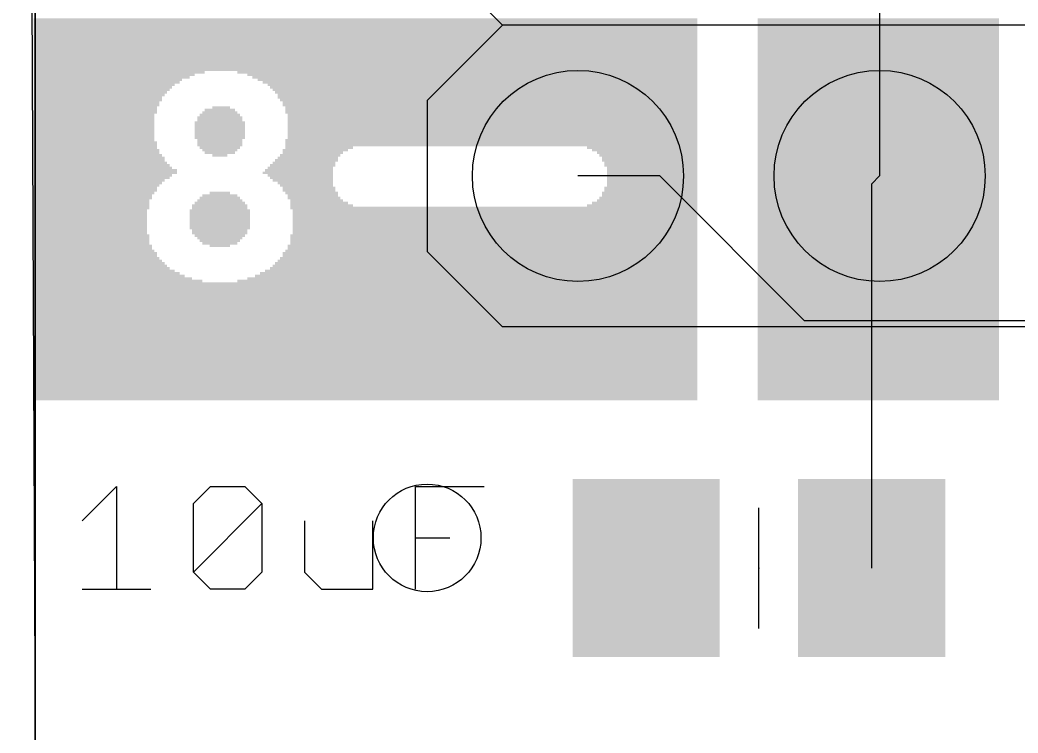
# Model space of a CAD drawing. Extents: x -40.8 to 40.8, y -42.1 to 43.9.
# Drawn here: x -40.77 to -32.36, y -13.58 to -7.58 of the extents above; entities that cross this region are included whole.
import ezdxf

# ---------------------------------------------------------------- set-up
doc = ezdxf.new("R2010")
doc.units = 0
for name, color, linetype in [('1', 22, 'CONTINUOUS'), ('16', 5, 'CONTINUOUS'), ('17', 82, 'CONTINUOUS'), ('18', 82, 'CONTINUOUS'), ('20', 4, 'CONTINUOUS'), ('200', 2, 'CONTINUOUS'), ('21', 2, 'CONTINUOUS'), ('23', 2, 'CONTINUOUS'), ('27', 253, 'CONTINUOUS')]:
    doc.layers.add(name, color=color, linetype=linetype)

# ---------------------------------------------------------------- blocks, each defined once
blk = doc.blocks.new('RECT')
blk.add_solid([(-0.5, -0.5), (0.5, -0.5), (-0.5, 0.5), (0.5, 0.5)])
blk = doc.blocks.new('ROUNDP')
blk.add_circle((0, 0), 0.5)
blk = doc.blocks.new('ROUNDV')
blk.add_circle((0, 0), 0.5)

msp = doc.modelspace()

# ---------------------------------------------------------------- linework, layer by layer
at = {"layer": '1'}
for p, q in [((-40.64, 16.764), (-40.64, -13.716)), ((-33.528, -6.35), (-33.528, -8.89)), ((-33.594, -8.956), (-33.528, -8.89)), ((-33.594, -12.192), (-33.594, -8.956))]:
    msp.add_line(p, q, dxfattribs=at)
at = {"layer": '16'}
for p, q in [((-40.767, 16.764), (-40.64, -13.716)), ((-35.3792, -8.89), (-36.068, -8.89)), ((-34.16, -10.1092), (-35.3792, -8.89)), ((-16.9418, -10.1092), (-34.16, -10.1092))]:
    msp.add_line(p, q, dxfattribs=at)
at = {"layer": '20'}
msp.add_line((-40.64, -16.3469), (-40.64, 16.3469), dxfattribs=at)
at = {"layer": '21'}
for p, q in [((-37.338, -6.985), (-36.703, -7.62)), ((-36.703, -7.62), (-37.338, -8.255)), ((-30.353, -7.62), (-36.703, -7.62)), ((-37.338, -8.255), (-37.338, -9.525)), ((-37.338, -9.525), (-36.703, -10.16)), ((-30.353, -10.16), (-36.703, -10.16)), ((-34.544, -12.7), (-34.544, -11.684))]:
    msp.add_line(p, q, dxfattribs=at)
at = {"layer": '23'}
msp.add_point((-34.544, -12.192), dxfattribs=at)
at = {"layer": '27'}
for p, q in [((-40.2419, -11.7936), (-39.9538, -11.5055)), ((-39.9538, -11.5055), (-39.9538, -12.3698)), ((-39.3064, -11.6495), (-39.1623, -11.5055)), ((-39.1623, -11.5055), (-38.8742, -11.5055)), ((-38.8742, -11.5055), (-38.7301, -11.6495)), ((-37.4353, -12.3698), (-37.4353, -11.5055)), ((-37.4353, -11.5055), (-36.8591, -11.5055)), ((-39.3064, -12.2257), (-39.3064, -11.6495)), ((-39.3064, -12.2257), (-38.7301, -11.6495)), ((-38.7301, -11.6495), (-38.7301, -12.2257)), ((-38.3708, -11.7936), (-38.3708, -12.2257)), ((-37.7946, -12.3698), (-37.7946, -11.7936)), ((-37.4353, -11.9376), (-37.1472, -11.9376)), ((-39.1623, -12.3698), (-39.3064, -12.2257)), ((-38.7301, -12.2257), (-38.8742, -12.3698)), ((-38.3708, -12.2257), (-38.2268, -12.3698)), ((-40.2419, -12.3698), (-39.6657, -12.3698)), ((-38.8742, -12.3698), (-39.1623, -12.3698)), ((-38.2268, -12.3698), (-37.7946, -12.3698))]:
    msp.add_line(p, q, dxfattribs=at)

# ---------------------------------------------------------------- block references
at = {"layer": '1', "xscale": 1.24, "yscale": 1.5, "rotation": 180}
for p in [(-35.494, -12.192), (-33.594, -12.192)]:
    msp.add_blockref('RECT', p, dxfattribs=at)
at = {"layer": '17', "xscale": 1.778, "yscale": 1.778, "rotation": 270}
for p in [(-36.068, -8.89), (-36.068, -8.89), (-33.528, -8.89), (-33.528, -8.89)]:
    msp.add_blockref('ROUNDP', p, dxfattribs=at)
at = {"layer": '18', "xscale": 0.9064, "yscale": 0.9064}
msp.add_blockref('ROUNDV', (-37.338, -11.938), dxfattribs=at)
msp.add_blockref('ROUNDV', (-37.338, -11.938), dxfattribs=at)
at = {"layer": '200', "yscale": 0.0212}
for p, xscale in [((-37.8561, -7.5725), 5.5889), ((-33.5374, -7.5725), 2.0323), ((-37.8561, -7.5936), 5.5889), ((-37.8561, -7.6148), 5.5889), ((-37.8561, -7.636), 5.5889), ((-37.8561, -7.6571), 5.5889), ((-33.5374, -7.5936), 2.0323), ((-33.5374, -7.6148), 2.0323), ((-33.5374, -7.636), 2.0323), ((-33.5374, -7.6571), 2.0323), ((-37.8561, -7.6783), 5.5889), ((-37.8561, -7.6995), 5.5889), ((-37.8561, -7.7206), 5.5889), ((-37.8561, -7.7418), 5.5889), ((-33.5374, -7.6783), 2.0323), ((-33.5374, -7.6995), 2.0323), ((-33.5374, -7.7206), 2.0323), ((-33.5374, -7.7418), 2.0323), ((-37.8561, -7.763), 5.5889), ((-37.8561, -7.7842), 5.5889), ((-37.8561, -7.8053), 5.5889), ((-37.8561, -7.8265), 5.5889), ((-33.5374, -7.763), 2.0323), ((-33.5374, -7.7842), 2.0323), ((-33.5374, -7.8053), 2.0323), ((-33.5374, -7.8265), 2.0323), ((-37.8561, -7.8477), 5.5889), ((-37.8561, -7.8688), 5.5889), ((-37.8561, -7.89), 5.5889), ((-33.5374, -7.8477), 2.0323), ((-33.5374, -7.8688), 2.0323), ((-33.5374, -7.89), 2.0323), ((-37.8561, -7.9112), 5.5889), ((-37.8561, -7.9324), 5.5889), ((-37.8561, -7.9535), 5.5889), ((-37.8561, -7.9747), 5.5889), ((-33.5374, -7.9112), 2.0323), ((-33.5374, -7.9324), 2.0323), ((-33.5374, -7.9535), 2.0323), ((-33.5374, -7.9747), 2.0323), ((-39.9308, -8.017), 1.4396), ((-39.9732, -8.0382), 1.3549), ((-39.9943, -8.0594), 1.3126), ((-37.8561, -7.9959), 5.5889), ((-36.9988, -8.017), 3.8741), ((-36.9564, -8.0382), 3.7894), ((-36.9353, -8.0594), 3.7471), ((-33.5374, -7.9959), 2.0323), ((-33.5374, -8.017), 2.0323), ((-33.5374, -8.0382), 2.0323), ((-33.5374, -8.0594), 2.0323), ((-40.0367, -8.1017), 1.2279), ((-40.0261, -8.0805), 1.249), ((-40.0579, -8.1229), 1.1855), ((-40.0684, -8.1441), 1.1644), ((-36.9141, -8.0805), 3.7048), ((-36.8929, -8.1017), 3.6624), ((-36.8717, -8.1229), 3.6201), ((-36.8612, -8.1441), 3.5989), ((-33.5374, -8.0805), 2.0323), ((-33.5374, -8.1017), 2.0323), ((-33.5374, -8.1229), 2.0323), ((-33.5374, -8.1441), 2.0323), ((-40.079, -8.1652), 1.1432), ((-40.0896, -8.1864), 1.122), ((-40.1108, -8.2287), 1.0797), ((-40.1001, -8.2076), 1.1009), ((-36.8505, -8.1652), 3.5777), ((-36.84, -8.1864), 3.5566), ((-36.8294, -8.2076), 3.5354), ((-36.8294, -8.2287), 3.5354), ((-33.5374, -8.1652), 2.0323), ((-33.5374, -8.1864), 2.0323), ((-33.5374, -8.2076), 2.0323), ((-33.5374, -8.2287), 2.0323), ((-40.1108, -8.2499), 1.0797), ((-40.132, -8.3134), 1.0373), ((-40.1213, -8.2711), 1.0585), ((-40.1213, -8.2922), 1.0585), ((-39.0734, -8.3134), 0.1482), ((-36.8188, -8.2499), 3.5142), ((-36.8083, -8.2711), 3.4931), ((-36.8083, -8.2922), 3.4931), ((-36.7977, -8.3134), 3.4719), ((-33.5374, -8.2499), 2.0323), ((-33.5374, -8.2711), 2.0323), ((-33.5374, -8.2922), 2.0323), ((-33.5374, -8.3134), 2.0323), ((-40.132, -8.3346), 1.0373), ((-40.132, -8.3558), 1.0373), ((-40.1425, -8.3769), 1.0162), ((-40.1425, -8.3981), 1.0162), ((-39.084, -8.3981), 0.381), ((-39.084, -8.3769), 0.3388), ((-39.084, -8.3558), 0.2964), ((-39.084, -8.3346), 0.254), ((-36.7977, -8.3346), 3.4719), ((-36.7977, -8.3558), 3.4719), ((-36.7871, -8.3769), 3.4507), ((-36.7871, -8.3981), 3.4507), ((-33.5374, -8.3346), 2.0323), ((-33.5374, -8.3558), 2.0323), ((-33.5374, -8.3769), 2.0323), ((-33.5374, -8.3981), 2.0323), ((-40.1425, -8.4193), 1.0162), ((-40.1425, -8.4404), 1.0162), ((-40.1425, -8.4616), 1.0162), ((-40.1425, -8.4828), 1.0162), ((-39.084, -8.4404), 0.4234), ((-39.084, -8.4616), 0.4234), ((-39.084, -8.4828), 0.4234), ((-39.084, -8.4193), 0.381), ((-36.7871, -8.4193), 3.4507), ((-36.7871, -8.4404), 3.4507), ((-36.7871, -8.4616), 3.4507), ((-36.7871, -8.4828), 3.4507), ((-33.5374, -8.4193), 2.0323), ((-33.5374, -8.4404), 2.0323), ((-33.5374, -8.4616), 2.0323), ((-33.5374, -8.4828), 2.0323), ((-40.1425, -8.5039), 1.0162), ((-40.1425, -8.5251), 1.0162), ((-40.1425, -8.5463), 1.0162), ((-40.1425, -8.5675), 1.0162), ((-39.084, -8.5039), 0.4234), ((-39.084, -8.5251), 0.4234), ((-39.084, -8.5463), 0.4234), ((-39.084, -8.5675), 0.4234), ((-36.7871, -8.5039), 3.4507), ((-36.7871, -8.5251), 3.4507), ((-36.7871, -8.5463), 3.4507), ((-36.7871, -8.5675), 3.4507), ((-33.5374, -8.5039), 2.0323), ((-33.5374, -8.5251), 2.0323), ((-33.5374, -8.5463), 2.0323), ((-33.5374, -8.5675), 2.0323), ((-40.1425, -8.5886), 1.0162), ((-40.132, -8.6098), 1.0373), ((-40.132, -8.631), 1.0373), ((-40.132, -8.6521), 1.0373), ((-39.084, -8.5886), 0.381), ((-39.084, -8.6098), 0.381), ((-39.084, -8.631), 0.381), ((-39.084, -8.6521), 0.3388), ((-36.7977, -8.5886), 3.4719), ((-36.7977, -8.6098), 3.4719), ((-36.7977, -8.631), 3.4719), ((-38.2478, -8.6521), 0.5716), ((-35.5275, -8.6521), 0.9315), ((-33.5374, -8.5886), 2.0323), ((-33.5374, -8.6098), 2.0323), ((-33.5374, -8.631), 2.0323), ((-33.5374, -8.6521), 2.0323), ((-40.1108, -8.7156), 1.0797), ((-40.1213, -8.6733), 1.0585), ((-40.1213, -8.6945), 1.0585), ((-40.1001, -8.7368), 1.1009), ((-39.084, -8.6733), 0.2964), ((-39.084, -8.6945), 0.254), ((-39.084, -8.7156), 0.127), ((-38.3431, -8.7368), 0.5081), ((-38.3219, -8.7156), 0.5081), ((-38.2796, -8.6733), 0.5505), ((-38.3008, -8.6945), 0.5081), ((-35.5063, -8.6733), 0.8891), ((-35.4851, -8.6945), 0.8468), ((-35.4745, -8.7156), 0.8256), ((-35.464, -8.7368), 0.8045), ((-33.5374, -8.6733), 2.0323), ((-33.5374, -8.6945), 2.0323), ((-33.5374, -8.7156), 2.0323), ((-33.5374, -8.7368), 2.0323), ((-40.0896, -8.7791), 1.122), ((-40.079, -8.8003), 1.1432), ((-40.0684, -8.8215), 1.1644), ((-40.1001, -8.758), 1.1009), ((-38.4066, -8.8215), 0.5504), ((-38.3854, -8.8003), 0.5504), ((-38.3748, -8.7791), 0.5292), ((-38.3537, -8.758), 0.5293), ((-35.464, -8.758), 0.8045), ((-35.4534, -8.7791), 0.7833), ((-35.4534, -8.8003), 0.7833), ((-35.4428, -8.8215), 0.7621), ((-33.5374, -8.758), 2.0323), ((-33.5374, -8.7791), 2.0323), ((-33.5374, -8.8003), 2.0323), ((-33.5374, -8.8215), 2.0323), ((-40.0473, -8.8427), 1.2067), ((-40.0473, -8.8638), 1.2067), ((-40.0684, -8.885), 1.1644), ((-40.079, -8.9062), 1.1432), ((-38.4278, -8.8638), 0.5927), ((-38.4171, -8.8427), 0.5715), ((-38.4066, -8.885), 0.5504), ((-38.396, -8.9062), 0.5292), ((-35.4428, -8.8427), 0.7621), ((-35.4428, -8.8638), 0.7621), ((-35.4428, -8.885), 0.7621), ((-35.4428, -8.9062), 0.7621), ((-33.5374, -8.8427), 2.0323), ((-33.5374, -8.8638), 2.0323), ((-33.5374, -8.885), 2.0323), ((-33.5374, -8.9062), 2.0323), ((-40.1108, -8.9485), 1.0797), ((-40.132, -8.9908), 1.0373), ((-40.1001, -8.9273), 1.1009), ((-40.1213, -8.9697), 1.0585), ((-38.3854, -8.9273), 0.508), ((-38.3642, -8.9485), 0.4657), ((-38.3537, -8.9697), 0.4445), ((-38.3325, -8.9908), 0.4446), ((-35.4534, -8.9908), 0.7833), ((-35.4428, -8.9273), 0.7621), ((-35.4428, -8.9485), 0.7621), ((-35.4428, -8.9697), 0.7621), ((-33.5374, -8.9273), 2.0323), ((-33.5374, -8.9485), 2.0323), ((-33.5374, -8.9697), 2.0323), ((-33.5374, -8.9908), 2.0323), ((-40.132, -9.012), 1.0373), ((-40.1425, -9.0332), 1.0162), ((-40.1531, -9.0544), 0.995), ((-40.1531, -9.0755), 0.995), ((-39.084, -9.0755), 0.3388), ((-39.084, -9.0544), 0.2964), ((-39.084, -9.0332), 0.1694), ((-38.3325, -9.012), 0.4446), ((-38.3113, -9.0332), 0.4446), ((-38.3007, -9.0544), 0.4234), ((-38.2901, -9.0755), 0.4446), ((-35.4745, -9.0755), 0.8256), ((-35.464, -9.0332), 0.8045), ((-35.464, -9.0544), 0.8045), ((-35.4534, -9.012), 0.7833), ((-33.5374, -9.012), 2.0323), ((-33.5374, -9.0332), 2.0323), ((-33.5374, -9.0544), 2.0323), ((-33.5374, -9.0755), 2.0323), ((-40.1637, -9.0967), 0.9738), ((-40.1637, -9.1179), 0.9738), ((-40.1637, -9.139), 0.9738), ((-40.1637, -9.1602), 0.9738), ((-39.084, -9.139), 0.4658), ((-39.084, -9.1602), 0.4658), ((-39.084, -9.1179), 0.4234), ((-39.084, -9.0967), 0.381), ((-38.269, -9.0967), 0.4445), ((-38.2478, -9.1179), 0.4869), ((-36.7765, -9.1602), 3.4295), ((-38.2266, -9.139), 0.5292), ((-35.5275, -9.139), 0.9315), ((-35.5063, -9.1179), 0.8891), ((-35.4851, -9.0967), 0.8468), ((-33.5374, -9.0967), 2.0323), ((-33.5374, -9.1179), 2.0323), ((-33.5374, -9.139), 2.0323), ((-33.5374, -9.1602), 2.0323), ((-40.1743, -9.1814), 0.9527), ((-40.1743, -9.2025), 0.9527), ((-40.1743, -9.2237), 0.9527), ((-40.1743, -9.2449), 0.9527), ((-39.084, -9.1814), 0.508), ((-39.084, -9.2025), 0.508), ((-39.084, -9.2237), 0.508), ((-39.084, -9.2449), 0.508), ((-36.7659, -9.1814), 3.4084), ((-36.7659, -9.2025), 3.4084), ((-36.7659, -9.2237), 3.4084), ((-36.7659, -9.2449), 3.4084), ((-33.5374, -9.1814), 2.0323), ((-33.5374, -9.2025), 2.0323), ((-33.5374, -9.2237), 2.0323), ((-33.5374, -9.2449), 2.0323), ((-40.1743, -9.2661), 0.9527), ((-40.1743, -9.2872), 0.9527), ((-40.1743, -9.3084), 0.9527), ((-40.1743, -9.3296), 0.9527), ((-39.084, -9.2661), 0.508), ((-39.084, -9.2872), 0.508), ((-39.084, -9.3084), 0.508), ((-39.084, -9.3296), 0.508), ((-36.7659, -9.2661), 3.4084), ((-36.7659, -9.2872), 3.4084), ((-36.7659, -9.3084), 3.4084), ((-36.7659, -9.3296), 3.4084), ((-33.5374, -9.2661), 2.0323), ((-33.5374, -9.2872), 2.0323), ((-33.5374, -9.3084), 2.0323), ((-33.5374, -9.3296), 2.0323), ((-40.1743, -9.3507), 0.9527), ((-40.1743, -9.3719), 0.9527), ((-40.1637, -9.3931), 0.9738), ((-40.1637, -9.4142), 0.9738), ((-39.084, -9.3507), 0.4658), ((-39.084, -9.3719), 0.4658), ((-39.084, -9.3931), 0.4234), ((-39.084, -9.4142), 0.381), ((-36.7765, -9.3931), 3.4295), ((-36.7765, -9.4142), 3.4295), ((-36.7659, -9.3507), 3.4084), ((-36.7659, -9.3719), 3.4084), ((-33.5374, -9.3507), 2.0323), ((-33.5374, -9.3719), 2.0323), ((-33.5374, -9.3931), 2.0323), ((-33.5374, -9.4142), 2.0323), ((-40.1637, -9.4354), 0.9738), ((-40.1637, -9.4566), 0.9738), ((-40.1531, -9.4778), 0.995), ((-40.1531, -9.4989), 0.995), ((-39.084, -9.4354), 0.3388), ((-39.084, -9.4566), 0.2964), ((-39.084, -9.4778), 0.1694), ((-36.7871, -9.4778), 3.4507), ((-36.7871, -9.4989), 3.4507), ((-36.7765, -9.4354), 3.4295), ((-36.7765, -9.4566), 3.4295), ((-33.5374, -9.4354), 2.0323), ((-33.5374, -9.4566), 2.0323), ((-33.5374, -9.4778), 2.0323), ((-33.5374, -9.4989), 2.0323), ((-40.1425, -9.5201), 1.0162), ((-40.132, -9.5413), 1.0373), ((-40.132, -9.5624), 1.0373), ((-40.1213, -9.5836), 1.0585), ((-36.8188, -9.5836), 3.5142), ((-36.8083, -9.5413), 3.4931), ((-36.8083, -9.5624), 3.4931), ((-36.7977, -9.5201), 3.4719), ((-33.5374, -9.5201), 2.0323), ((-33.5374, -9.5413), 2.0323), ((-33.5374, -9.5624), 2.0323), ((-33.5374, -9.5836), 2.0323), ((-40.1108, -9.6048), 1.0797), ((-40.0896, -9.6471), 1.122), ((-40.079, -9.6683), 1.1432), ((-40.1001, -9.6259), 1.1009), ((-36.8612, -9.6683), 3.5989), ((-36.8505, -9.6471), 3.5777), ((-36.84, -9.6259), 3.5566), ((-36.8294, -9.6048), 3.5354), ((-33.5374, -9.6048), 2.0323), ((-33.5374, -9.6259), 2.0323), ((-33.5374, -9.6471), 2.0323), ((-33.5374, -9.6683), 2.0323), ((-40.0367, -9.7106), 1.2279), ((-40.0579, -9.6895), 1.1855), ((-40.0155, -9.7318), 1.2702), ((-39.9838, -9.753), 1.3337), ((-36.9564, -9.753), 3.7894), ((-36.9246, -9.7318), 3.7259), ((-36.9035, -9.7106), 3.6836), ((-36.8823, -9.6895), 3.6412), ((-33.5374, -9.6895), 2.0323), ((-33.5374, -9.7106), 2.0323), ((-33.5374, -9.7318), 2.0323), ((-33.5374, -9.753), 2.0323), ((-39.9414, -9.7741), 1.4184), ((-37.8561, -9.7953), 5.5889), ((-37.8561, -9.8165), 5.5889), ((-37.8561, -9.8376), 5.5889), ((-36.9988, -9.7741), 3.8741), ((-33.5374, -9.7741), 2.0323), ((-33.5374, -9.7953), 2.0323), ((-33.5374, -9.8165), 2.0323), ((-33.5374, -9.8376), 2.0323), ((-37.8561, -9.8588), 5.5889), ((-37.8561, -9.88), 5.5889), ((-37.8561, -9.9012), 5.5889), ((-37.8561, -9.9223), 5.5889), ((-33.5374, -9.8588), 2.0323), ((-33.5374, -9.88), 2.0323), ((-33.5374, -9.9012), 2.0323), ((-33.5374, -9.9223), 2.0323), ((-37.8561, -9.9435), 5.5889), ((-37.8561, -9.9647), 5.5889), ((-37.8561, -9.9858), 5.5889), ((-37.8561, -10.007), 5.5889), ((-33.5374, -9.9435), 2.0323), ((-33.5374, -9.9647), 2.0323), ((-33.5374, -9.9858), 2.0323), ((-33.5374, -10.007), 2.0323), ((-37.8561, -10.0282), 5.5889), ((-37.8561, -10.0493), 5.5889), ((-37.8561, -10.0705), 5.5889), ((-37.8561, -10.0917), 5.5889), ((-33.5374, -10.0282), 2.0323), ((-33.5374, -10.0493), 2.0323), ((-33.5374, -10.0705), 2.0323), ((-33.5374, -10.0917), 2.0323), ((-37.8561, -10.1129), 5.5889), ((-37.8561, -10.134), 5.5889), ((-37.8561, -10.1552), 5.5889), ((-37.8561, -10.1764), 5.5889), ((-33.5374, -10.1129), 2.0323), ((-33.5374, -10.134), 2.0323), ((-33.5374, -10.1552), 2.0323), ((-33.5374, -10.1764), 2.0323), ((-37.8561, -10.1975), 5.5889), ((-37.8561, -10.2187), 5.5889), ((-37.8561, -10.2399), 5.5889), ((-37.8561, -10.261), 5.5889), ((-33.5374, -10.1975), 2.0323), ((-33.5374, -10.2187), 2.0323), ((-33.5374, -10.2399), 2.0323), ((-33.5374, -10.261), 2.0323), ((-37.8561, -10.2822), 5.5889), ((-37.8561, -10.3034), 5.5889), ((-37.8561, -10.3246), 5.5889), ((-37.8561, -10.3457), 5.5889), ((-33.5374, -10.2822), 2.0323), ((-33.5374, -10.3034), 2.0323), ((-33.5374, -10.3246), 2.0323), ((-33.5374, -10.3457), 2.0323), ((-37.8561, -10.3669), 5.5889), ((-37.8561, -10.3881), 5.5889), ((-37.8561, -10.4092), 5.5889), ((-37.8561, -10.4304), 5.5889), ((-33.5374, -10.3669), 2.0323), ((-33.5374, -10.3881), 2.0323), ((-33.5374, -10.4092), 2.0323), ((-33.5374, -10.4304), 2.0323), ((-37.8561, -10.4516), 5.5889), ((-37.8561, -10.4727), 5.5889), ((-37.8561, -10.4939), 5.5889), ((-37.8561, -10.5151), 5.5889), ((-33.5374, -10.4516), 2.0323), ((-33.5374, -10.4727), 2.0323), ((-33.5374, -10.4939), 2.0323), ((-33.5374, -10.5151), 2.0323), ((-37.8561, -10.5363), 5.5889), ((-37.8561, -10.5574), 5.5889), ((-37.8561, -10.5786), 5.5889), ((-37.8561, -10.5998), 5.5889), ((-33.5374, -10.5363), 2.0323), ((-33.5374, -10.5574), 2.0323), ((-33.5374, -10.5786), 2.0323), ((-33.5374, -10.5998), 2.0323), ((-37.8561, -10.6209), 5.5889), ((-37.8561, -10.6421), 5.5889), ((-37.8561, -10.6633), 5.5889), ((-37.8561, -10.6844), 5.5889), ((-33.5374, -10.6209), 2.0323), ((-33.5374, -10.6421), 2.0323), ((-33.5374, -10.6633), 2.0323), ((-33.5374, -10.6844), 2.0323), ((-37.8561, -10.7056), 5.5889), ((-37.8561, -10.7268), 5.5889), ((-37.8561, -10.748), 5.5889), ((-33.5374, -10.7056), 2.0323), ((-33.5374, -10.7268), 2.0323), ((-33.5374, -10.748), 2.0323), ((-37.8561, -10.7691), 5.5889), ((-33.5374, -10.7691), 2.0323)]:
    msp.add_blockref('RECT', p, dxfattribs=dict(at, xscale=xscale))

doc.saveas('drawing.dxf')
